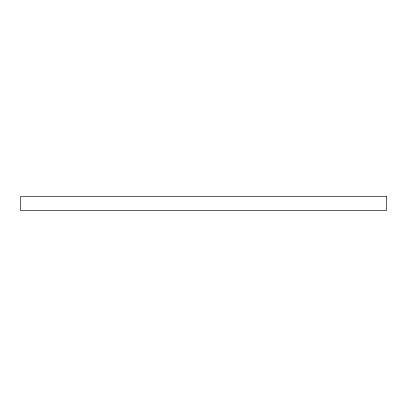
<?xml version="1.0" encoding="UTF-8"?>
<svg xmlns="http://www.w3.org/2000/svg" width="407" height="407" viewBox="0 0 407 407"><rect width="100%" height="100%" fill="white"/><g stroke="black" fill="none" stroke-linecap="round" stroke-linejoin="round"><path stroke-width="0.61" d="M386.65 196.632L20.35 196.632L20.35 210.368L386.65 210.368L386.65 196.632"/></g></svg>
